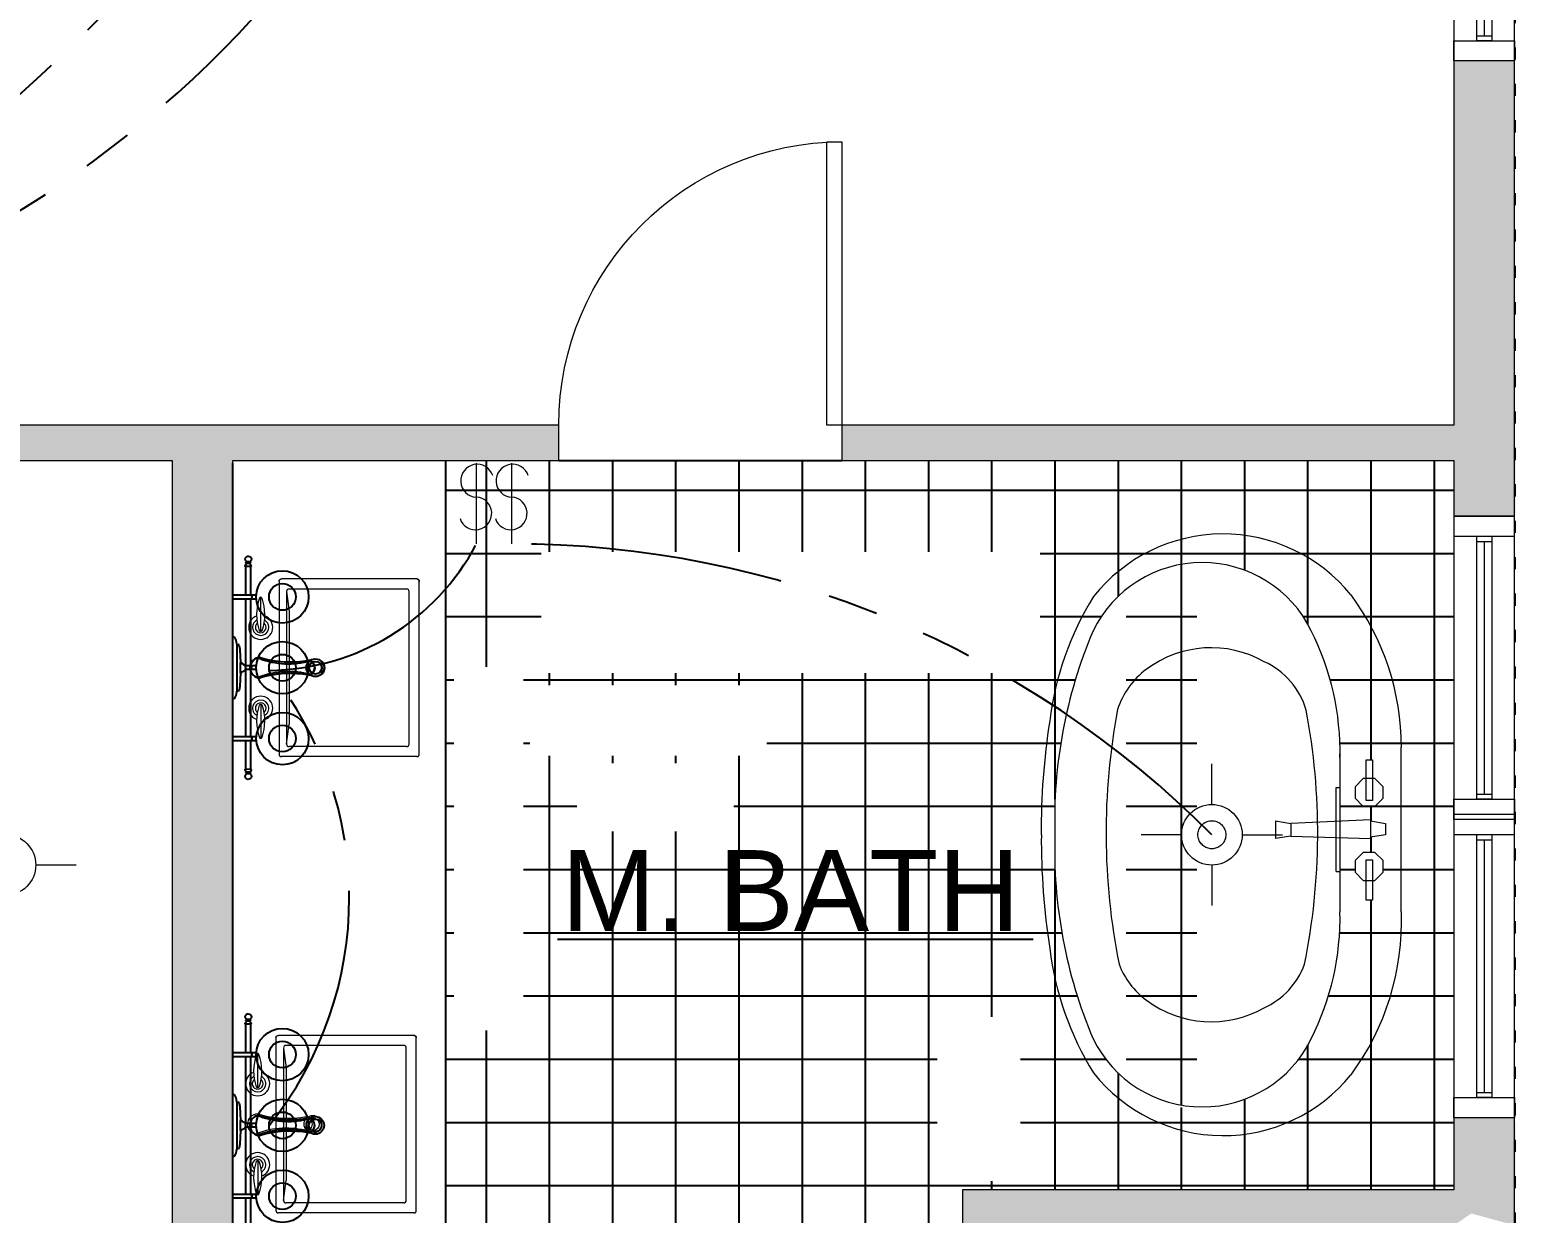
# Model space of a CAD drawing. Header units: inches. Extents: x -28708 to -16583, y 64755 to 66587.
# Drawn here: x -19464.8 to -19317.9, y 65941 to 66058.1 of the extents above; entities that cross this region are included whole.
import ezdxf

# ---------------------------------------------------------------- set-up
doc = ezdxf.new("R2010")
doc.units = ezdxf.units.IN
doc.header["$LTSCALE"] = 20
doc.header["$MEASUREMENT"] = 0
for name, pattern in [('Dashed Medium', [8, 2, -4, 2]), ('HIDDEN', [0.375, 0.25, -0.125]), ('PHANTOM', [2.5, 1.25, -0.25, 0.25, -0.25, 0.25, -0.25]), ('Solid', [0])]:
    doc.linetypes.add(name, pattern=pattern)
for name, color, linetype in [('COUNTER TOPS', 2, 'Continuous'), ('DOOR', 3, 'Continuous'), ('ELECTRICAL FIXTURES', 1, 'Continuous'), ('ELEVATION LINES', 8, 'HIDDEN'), ('HATCH', 9, 'Continuous'), ('TEXT', 3, 'Continuous'), ('WALL', 5, 'Continuous'), ('WINDOW', 2, 'Continuous')]:
    doc.layers.add(name, color=color, linetype=linetype)
doc.layers.add('Electrical', color=1, linetype='Continuous', lineweight=25)
doc.layers.add('FIXTURES_ INTERIOR', color=1, linetype='Continuous', lineweight=5)
doc.styles.add('Arial', font='arial.ttf')

# ---------------------------------------------------------------- blocks, each defined once
blk = doc.blocks.new('A$C20AB7A1B')
at = {"layer": 'FIXTURES_ INTERIOR', "linetype": 'Solid'}
for p, q in [((7, 10), (7, 14)), ((4, 7), (0, 7)), ((10, 7), (14, 7)), ((7, 4), (7, 0))]:
    blk.add_line(p, q, dxfattribs=at)
blk.add_circle((7, 7), 3, dxfattribs=at)
blk = doc.blocks.new('A$C7E4146B2')
at = {"layer": 'FIXTURES_ INTERIOR', "linetype": 'Solid'}
blk.add_line((1.62, 0), (1.62, 8), dxfattribs=at)
for centre, radius, start, end in [((1.7, 6.25), 1.63, 17.9114, 267.2774), ((1.53, 3.02), 1.61, 198.6673, 86.5257)]:
    blk.add_arc(centre, radius, start, end, dxfattribs=at)
blk = doc.blocks.new('A$C6980638A')
at = {"layer": 'ELECTRICAL FIXTURES', "linetype": 'Solid'}
for p, q in [((3.86, 8.93), (3.86, 7.24)), ((4.22, 7.24), (4.22, 8.93)), ((7.93, 9), (7.93, 9.02)), ((7.93, 9.02), (11.04, 9.02)), ((7.99, 8.88), (7.93, 9)), ((8.19, 8.8), (7.99, 8.88)), ((11.04, 9.02), (14.14, 9.02)), ((13.95, 8.82), (13.84, 8.77)), ((14.09, 8.89), (13.95, 8.82)), ((14.14, 9.02), (14.09, 8.89)), ((17.86, 8.93), (17.86, 7.78)), ((18.22, 7.78), (18.22, 8.93)), ((0, 7.51), (0.02, 7.64)), ((0.01, 7.4), (0, 7.51)), ((0.02, 7.4), (0.01, 7.4)), ((0.02, 7.64), (0.12, 7.76)), ((0.05, 7.33), (0.02, 7.4)), ((0.12, 7.76), (0.21, 7.81)), ((0.21, 7.81), (0.31, 7.82)), ((0.31, 7.82), (0.45, 7.79)), ((0.45, 7.79), (0.58, 7.68)), ((0.58, 7.68), (0.64, 7.75)), ((0.58, 7.68), (0.58, 7.33)), ((0.64, 7.75), (0.67, 7.73)), ((0.71, 7.38), (0.66, 7.28)), ((0.67, 7.73), (0.71, 7.64)), ((0.71, 7.64), (0.82, 7.74)), ((0.71, 7.38), (0.71, 7.64)), ((0.74, 7.33), (0.71, 7.38)), ((0.82, 7.74), (0.98, 7.82)), ((0.98, 7.82), (1.01, 7.8)), ((1.01, 7.8), (1.03, 7.76)), ((1.03, 7.78), (1.02, 7.24)), ((3.86, 7.78), (1.03, 7.78)), ((3.86, 7.78), (3.86, 7.78)), ((4.22, 7.78), (4.22, 7.78)), ((10.86, 7.78), (4.22, 7.78)), ((8.26, 8.74), (8.19, 8.8)), ((8.68, 8.68), (8.26, 8.74)), ((8.75, 8.62), (8.68, 8.68)), ((8.69, 8.51), (8.71, 8.58)), ((8.74, 8.48), (8.69, 8.51)), ((8.71, 8.58), (8.75, 8.62)), ((8.82, 8.41), (8.74, 8.48)), ((13.32, 8.62), (8.75, 8.62)), ((9.18, 8.34), (8.82, 8.41)), ((10.54, 8.28), (9.18, 8.34)), ((10.5, 8.22), (10.54, 8.28)), ((10.6, 8.13), (10.5, 8.22)), ((10.54, 8.28), (11.53, 8.28)), ((10.67, 7.99), (10.6, 8.13)), ((10.86, 7.77), (10.67, 7.99)), ((10.86, 6.7), (10.86, 7.77)), ((11.34, 7.91), (11.21, 7.79)), ((11.21, 6.69), (11.21, 7.79)), ((17.86, 7.78), (11.21, 7.78)), ((11.42, 8.06), (11.34, 7.91)), ((11.51, 8.15), (11.42, 8.06)), ((11.57, 8.22), (11.51, 8.15)), ((12.89, 8.34), (11.53, 8.28)), ((11.53, 8.28), (11.57, 8.22)), ((13.22, 8.4), (12.89, 8.34)), ((13.29, 8.46), (13.22, 8.4)), ((13.37, 8.49), (13.29, 8.46)), ((13.37, 8.67), (13.32, 8.62)), ((13.32, 8.62), (13.39, 8.54)), ((13.79, 8.73), (13.37, 8.67)), ((13.39, 8.54), (13.37, 8.49)), ((13.84, 8.77), (13.79, 8.73)), ((17.86, 7.78), (17.86, 6.71)), ((17.86, 7.78), (17.86, 7.78)), ((18.22, 6.69), (18.22, 7.78)), ((21.05, 7.78), (18.22, 7.78)), ((21.05, 7.78), (21.06, 7.8)), ((21.05, 7.24), (21.05, 7.78)), ((21.06, 7.8), (21.13, 7.81)), ((21.13, 7.81), (21.33, 7.68)), ((21.37, 7.38), (21.25, 7.27)), ((21.33, 7.68), (21.37, 7.64)), ((21.37, 7.64), (21.41, 7.74)), ((21.37, 7.64), (21.37, 7.38)), ((21.41, 7.28), (21.37, 7.38)), ((21.41, 7.74), (21.44, 7.75)), ((21.44, 7.75), (21.5, 7.68)), ((21.5, 7.68), (21.63, 7.79)), ((21.5, 7.33), (21.5, 7.68)), ((21.63, 7.79), (21.77, 7.82)), ((21.77, 7.82), (21.91, 7.79)), ((21.91, 7.79), (22.02, 7.68)), ((22.05, 7.38), (21.95, 7.25)), ((22.02, 7.68), (22.06, 7.61)), ((22.07, 7.51), (22.05, 7.38)), ((22.06, 7.61), (22.07, 7.51)), ((0.16, 7.22), (0.05, 7.33)), ((0.31, 7.19), (0.16, 7.22)), ((0.45, 7.22), (0.31, 7.19)), ((0.58, 7.33), (0.45, 7.22)), ((0.61, 7.27), (0.58, 7.33)), ((0.66, 7.28), (0.61, 7.27)), ((0.96, 7.19), (0.74, 7.33)), ((1.02, 7.24), (0.96, 7.19)), ((1.02, 7.24), (3.86, 7.24)), ((3.86, 7.24), (3.86, 6.71)), ((4.22, 6.69), (4.22, 7.24)), ((4.22, 7.24), (10.86, 7.24)), ((11.21, 7.24), (17.86, 7.24)), ((18.22, 7.24), (21.05, 7.24)), ((21.11, 7.19), (21.04, 7.25)), ((21.25, 7.27), (21.11, 7.19)), ((21.45, 7.26), (21.41, 7.28)), ((21.5, 7.33), (21.45, 7.26)), ((21.63, 7.22), (21.5, 7.33)), ((21.77, 7.19), (21.63, 7.22)), ((21.86, 7.2), (21.77, 7.19)), ((21.95, 7.25), (21.86, 7.2))]:
    blk.add_line(p, q, dxfattribs=at)
for centre, radius in [((4.03, 4.12), 2.59), ((11.04, 4.13), 2.59), ((18.04, 4.13), 2.59), ((4.04, 4.13), 1.32), ((11.04, 4.13), 1.32), ((18.04, 4.13), 1.32), ((11.04, 0.88), 0.875), ((11.04, 0.88), 0.625)]:
    blk.add_circle(centre, radius, dxfattribs=at)
for centre, radius, start, end in [((11.01, 8.24), 0.494, 252.5031, 294.4345), ((4.04, 7.34), 0.208, 208.7455, 331.2219), ((11.04, 6.33), 1.01, 359.986, 179.972), ((0.17, 3.37), 10.3, 349.5485, 16.7194), ((2.63, 3.52), 8.02, 344.3919, 21.2105), ((11.04, 7.35), 0.209, 212.1915, 327.7725), ((19.45, 3.52), 8.02, 158.7888, 195.6086), ((21.91, 3.37), 10.3, 163.2895, 190.4411), ((18.04, 7.34), 0.211, 209.5214, 328.8075), ((11.04, 1.7), 0.767, 194.9231, 345.0946)]:
    blk.add_arc(centre, radius, start, end, dxfattribs=at)
blk = doc.blocks.new('A$C5BAE7CA6')
at = {"layer": 'WALL', "linetype": 'Continuous', "lineweight": 0}
for points in [[(594, 394.76), (588, 394.76), (588, 358.76), (589.71, 357.6), (594, 358.76)], [(405.5, 358.76), (404.33, 357.89), (405.5, 355.26), (461.25, 355.26), (463.25, 355.93), (461.25, 358.76)], [(461.25, 358.76), (463.25, 355.93), (467.25, 355.26), (499.47, 355.26), (499.47, 358.76)], [(527.47, 358.76), (527.47, 355.26), (588, 355.26), (589.71, 357.6), (588, 358.76)], [(594, 358.76), (589.71, 357.6), (588, 355.26), (588, 349.76), (594, 349.76)], [(461.25, 275.01), (462.96, 272.67), (467.25, 271.51), (467.25, 355.26), (463.25, 355.93), (461.25, 355.26)], [(594, 290.26), (588, 290.26), (588, 283.13), (589.71, 280.8), (594, 279.63)], [(588, 279.63), (589.71, 280.8), (588, 283.13), (539.38, 283.13), (539.38, 279.63)]]:
    blk.add_hatch(color=9, dxfattribs=at).paths.add_polyline_path(points, flags=0)
at = {"layer": 'COUNTER TOPS', "color": 9, "linetype": 'Solid'}
for p, q in [((467.25, 269.5), (467.25, 355)), ((488.25, 355.26), (488.25, 269.5))]:
    blk.add_line(p, q, dxfattribs=at)
at = {"layer": 'DOOR', "color": 9, "linetype": 'ByBlock', "lineweight": -2}
blk.add_line((499.47, 355.26), (527.47, 355.26), dxfattribs=at)
at = {"layer": 'DOOR', "color": 9, "linetype": 'Continuous', "lineweight": 0}
blk.add_lwpolyline([(527.47, 358.76), (525.97, 358.76), (525.97, 386.76), (527.47, 386.76)], close=True, dxfattribs=at)
at = {"layer": 'DOOR', "color": 9, "linetype": 'Continuous', "lineweight": 0, "extrusion": (0, 0, -1)}
blk.add_arc((-527.47, 358.76), 28, 0, 90, dxfattribs=at)
at = {"layer": 'FIXTURES_ INTERIOR', "color": 9, "linetype": 'Solid'}
for p, q in [((471.8, 343.35), (471.81, 343.36)), ((471.8, 343.33), (471.8, 343.35)), ((471.8, 343.32), (471.8, 343.33)), ((471.8, 343.31), (471.8, 343.32)), ((471.8, 343.29), (471.8, 343.31)), ((471.8, 343.29), (471.8, 326.22)), ((471.81, 343.38), (471.82, 343.39)), ((471.81, 343.36), (471.81, 343.38)), ((471.82, 343.4), (471.83, 343.41)), ((471.82, 343.39), (471.82, 343.4)), ((471.83, 343.41), (471.84, 343.43)), ((471.84, 343.43), (471.85, 343.44)), ((471.85, 343.44), (471.86, 343.45)), ((471.86, 343.45), (471.87, 343.46)), ((471.87, 343.46), (471.88, 343.47)), ((471.88, 343.47), (471.89, 343.48)), ((471.89, 343.48), (471.9, 343.49)), ((471.9, 343.49), (471.91, 343.5)), ((471.91, 343.5), (471.92, 343.51)), ((471.92, 343.51), (471.94, 343.51)), ((471.94, 343.51), (471.95, 343.52)), ((471.95, 343.52), (471.96, 343.53)), ((471.96, 343.53), (471.98, 343.53)), ((471.98, 343.53), (471.99, 343.53)), ((471.99, 343.53), (472.01, 343.54)), ((472.01, 343.54), (472.02, 343.54)), ((472.02, 343.54), (472.04, 343.54)), ((472.04, 343.54), (472.05, 343.54)), ((485.42, 343.54), (472.05, 343.54)), ((484.42, 342.54), (472.8, 342.54)), ((485.42, 343.54), (485.44, 343.54)), ((485.43, 343.54), (485.42, 343.54)), ((485.45, 343.54), (485.43, 343.54)), ((485.44, 343.54), (485.45, 343.54)), ((485.45, 343.54), (485.47, 343.54)), ((485.46, 343.53), (485.45, 343.54)), ((485.48, 343.53), (485.46, 343.53)), ((485.47, 343.54), (485.48, 343.53)), ((485.48, 343.53), (485.49, 343.53)), ((485.49, 343.53), (485.48, 343.53)), ((485.49, 343.53), (485.51, 343.53)), ((485.5, 343.52), (485.49, 343.53)), ((485.52, 343.52), (485.5, 343.52)), ((485.51, 343.53), (485.52, 343.52)), ((485.52, 343.52), (485.54, 343.51)), ((485.53, 343.51), (485.52, 343.52)), ((485.54, 343.5), (485.53, 343.51)), ((485.54, 343.51), (485.55, 343.51)), ((485.56, 343.5), (485.54, 343.5)), ((485.55, 343.51), (485.56, 343.5)), ((485.56, 343.5), (485.57, 343.49)), ((485.57, 343.49), (485.56, 343.5)), ((485.57, 343.49), (485.58, 343.48)), ((485.58, 343.48), (485.57, 343.49)), ((485.58, 343.48), (485.6, 343.47)), ((485.59, 343.47), (485.58, 343.48)), ((485.6, 343.46), (485.59, 343.47)), ((485.6, 343.47), (485.61, 343.46)), ((485.61, 343.45), (485.6, 343.46)), ((485.61, 343.46), (485.62, 343.45)), ((485.62, 343.44), (485.61, 343.45)), ((485.62, 343.45), (485.63, 343.44)), ((485.63, 343.42), (485.62, 343.44)), ((485.63, 343.44), (485.63, 343.43)), ((485.63, 343.43), (485.64, 343.41)), ((485.63, 343.41), (485.63, 343.42)), ((485.64, 343.4), (485.63, 343.41)), ((485.64, 343.41), (485.65, 343.4)), ((485.65, 343.39), (485.64, 343.4)), ((485.65, 343.4), (485.65, 343.39)), ((485.65, 343.39), (485.66, 343.38)), ((485.65, 343.37), (485.65, 343.39)), ((485.65, 343.36), (485.65, 343.37)), ((485.66, 343.34), (485.65, 343.36)), ((485.66, 343.38), (485.66, 343.36)), ((485.66, 343.36), (485.67, 343.35)), ((485.66, 343.33), (485.66, 343.34)), ((485.66, 343.32), (485.66, 343.33)), ((485.66, 343.3), (485.66, 343.32)), ((485.66, 343.29), (485.66, 343.3)), ((485.66, 343.28), (485.66, 343.29)), ((485.66, 343.29), (485.66, 343.29)), ((485.66, 343.28), (485.66, 343.27)), ((485.67, 343.35), (485.67, 343.33)), ((485.67, 343.33), (485.67, 343.32)), ((485.67, 343.32), (485.67, 343.31)), ((485.67, 343.31), (485.67, 343.29)), ((485.67, 326.22), (485.67, 343.29)), ((469.99, 338.37), (469.99, 341.73)), ((472.55, 342.29), (472.55, 327.22)), ((472.55, 342.29), (472.8, 340.32)), ((484.67, 327.22), (484.67, 342.29)), ((472.8, 340.32), (472.8, 329.19)), ((470.52, 338.76), (470.52, 338.76)), ((469.99, 331.14), (469.99, 327.78)), ((470.52, 330.75), (470.52, 330.75)), ((472.55, 327.22), (472.8, 329.19)), ((471.8, 326.22), (471.8, 326.21)), ((471.8, 326.21), (471.8, 326.19)), ((471.8, 326.19), (471.8, 326.18)), ((471.8, 326.18), (471.8, 326.16)), ((471.8, 326.16), (471.81, 326.15)), ((484.42, 326.97), (472.8, 326.97)), ((485.66, 326.15), (485.67, 326.16)), ((485.67, 326.21), (485.67, 326.22)), ((485.67, 326.19), (485.67, 326.21)), ((485.67, 326.18), (485.67, 326.19)), ((485.67, 326.16), (485.67, 326.18)), ((576.73, 310.62), (576.73, 326.92)), ((582.79, 310.62), (582.79, 326.92)), ((471.81, 326.15), (471.81, 326.14)), ((471.81, 326.14), (471.82, 326.12)), ((471.82, 326.12), (471.82, 326.11)), ((471.82, 326.11), (471.83, 326.1)), ((471.83, 326.1), (471.84, 326.08)), ((471.84, 326.08), (471.85, 326.07)), ((471.85, 326.07), (471.86, 326.06)), ((471.86, 326.06), (471.87, 326.05)), ((471.87, 326.05), (471.88, 326.04)), ((471.88, 326.04), (471.89, 326.03)), ((471.89, 326.03), (471.9, 326.02)), ((471.9, 326.02), (471.91, 326.01)), ((471.91, 326.01), (471.92, 326)), ((471.92, 326), (471.94, 326)), ((471.94, 326), (471.95, 325.99)), ((471.95, 325.99), (471.96, 325.99)), ((471.96, 325.99), (471.98, 325.98)), ((471.98, 325.98), (471.99, 325.98)), ((471.99, 325.98), (472.01, 325.97)), ((472.01, 325.97), (472.02, 325.97)), ((472.02, 325.97), (472.04, 325.97)), ((472.04, 325.97), (472.05, 325.97)), ((485.42, 325.97), (472.05, 325.97)), ((485.42, 325.97), (485.44, 325.97)), ((485.44, 325.97), (485.45, 325.97)), ((485.45, 325.97), (485.47, 325.97)), ((485.47, 325.97), (485.48, 325.98)), ((485.48, 325.98), (485.49, 325.98)), ((485.49, 325.98), (485.51, 325.99)), ((485.51, 325.99), (485.52, 325.99)), ((485.52, 325.99), (485.54, 326)), ((485.54, 326), (485.55, 326)), ((485.55, 326), (485.56, 326.01)), ((485.56, 326.01), (485.57, 326.02)), ((485.57, 326.02), (485.58, 326.03)), ((485.58, 326.03), (485.6, 326.04)), ((485.6, 326.04), (485.61, 326.05)), ((485.61, 326.05), (485.62, 326.06)), ((485.62, 326.06), (485.63, 326.07)), ((485.63, 326.08), (485.64, 326.1)), ((485.63, 326.07), (485.63, 326.08)), ((485.64, 326.1), (485.65, 326.11)), ((485.65, 326.12), (485.66, 326.14)), ((485.65, 326.11), (485.65, 326.12)), ((485.66, 326.14), (485.66, 326.15)), ((579.3, 321.65), (579.3, 325.65)), ((579.3, 325.65), (579.93, 325.65)), ((579.93, 325.65), (579.93, 321.65)), ((579.03, 323.82), (578.22, 323)), ((580.17, 323.82), (579.03, 323.82)), ((580.99, 323), (580.17, 323.82)), ((576.35, 314.62), (576.35, 322.92)), ((576.35, 322.92), (576.73, 322.92)), ((578.22, 323), (578.22, 321.86)), ((578.22, 321.86), (579.03, 321.04)), ((580.17, 321.04), (580.99, 321.86)), ((580.99, 321.86), (580.99, 323)), ((579.03, 321.04), (580.17, 321.04)), ((579.93, 321.65), (579.3, 321.65)), ((580.17, 321.04), (580.17, 321.04)), ((562.75, 318.72), (562.8, 318.83)), ((562.8, 318.83), (562.86, 318.94)), ((562.86, 318.94), (562.92, 319.04)), ((562.92, 319.04), (562.99, 319.14)), ((562.99, 319.14), (563.08, 319.23)), ((563.08, 319.23), (563.16, 319.31)), ((563.16, 319.31), (563.26, 319.38)), ((563.26, 319.38), (563.36, 319.45)), ((563.36, 319.45), (563.47, 319.5)), ((563.47, 319.5), (563.58, 319.55)), ((563.58, 319.55), (563.7, 319.58)), ((563.7, 319.58), (563.81, 319.61)), ((563.81, 319.61), (563.93, 319.63)), ((563.93, 319.63), (564.05, 319.63)), ((564.05, 319.63), (564.17, 319.63)), ((564.17, 319.63), (564.29, 319.61)), ((564.29, 319.61), (564.41, 319.58)), ((564.41, 319.58), (564.53, 319.55)), ((564.53, 319.55), (564.64, 319.5)), ((564.64, 319.5), (564.75, 319.45)), ((564.75, 319.45), (564.85, 319.38)), ((564.85, 319.38), (564.94, 319.31)), ((564.94, 319.31), (565.03, 319.23)), ((565.03, 319.23), (565.11, 319.14)), ((565.11, 319.14), (565.19, 319.04)), ((565.19, 319.04), (565.25, 318.94)), ((565.25, 318.94), (565.31, 318.83)), ((565.31, 318.83), (565.35, 318.72)), ((570.35, 319.62), (570.35, 317.87)), ((570.35, 319.62), (571.85, 319.37)), ((579.73, 319.74), (571.85, 319.37)), ((571.85, 319.37), (571.85, 318.12)), ((579.73, 319.74), (579.73, 317.87)), ((579.73, 319.62), (581.23, 319.37)), ((581.23, 319.37), (581.23, 318.24)), ((562.67, 318.25), (562.68, 318.37)), ((562.68, 318.13), (562.67, 318.25)), ((562.68, 318.37), (562.69, 318.49)), ((562.69, 318.01), (562.68, 318.13)), ((562.69, 318.49), (562.72, 318.61)), ((562.72, 317.89), (562.69, 318.01)), ((562.72, 318.61), (562.75, 318.72)), ((562.75, 317.77), (562.72, 317.89)), ((562.8, 317.66), (562.75, 317.77)), ((562.86, 317.56), (562.8, 317.66)), ((562.92, 317.45), (562.86, 317.56)), ((562.99, 317.36), (562.92, 317.45)), ((563.08, 317.27), (562.99, 317.36)), ((565.11, 317.36), (565.03, 317.27)), ((565.19, 317.45), (565.11, 317.36)), ((565.25, 317.56), (565.19, 317.45)), ((565.31, 317.66), (565.25, 317.56)), ((565.35, 317.77), (565.31, 317.66)), ((565.35, 318.72), (565.39, 318.61)), ((565.39, 317.89), (565.35, 317.77)), ((565.39, 318.61), (565.42, 318.49)), ((565.42, 318.01), (565.39, 317.89)), ((565.42, 318.49), (565.43, 318.37)), ((565.43, 318.13), (565.42, 318.01)), ((565.43, 318.37), (565.44, 318.25)), ((565.44, 318.25), (565.43, 318.13)), ((565.44, 318.25), (565.44, 318.25)), ((571.85, 318.12), (570.35, 317.87)), ((571.85, 318.12), (579.73, 317.87)), ((581.23, 318.24), (579.73, 318.01)), ((563.16, 317.19), (563.08, 317.27)), ((563.26, 317.11), (563.16, 317.19)), ((563.36, 317.05), (563.26, 317.11)), ((563.47, 316.99), (563.36, 317.05)), ((563.58, 316.95), (563.47, 316.99)), ((563.7, 316.91), (563.58, 316.95)), ((563.81, 316.89), (563.7, 316.91)), ((563.93, 316.87), (563.81, 316.89)), ((564.05, 316.86), (563.93, 316.87)), ((564.17, 316.87), (564.05, 316.86)), ((564.29, 316.89), (564.17, 316.87)), ((564.41, 316.91), (564.29, 316.89)), ((564.53, 316.95), (564.41, 316.91)), ((564.64, 316.99), (564.53, 316.95)), ((564.75, 317.05), (564.64, 316.99)), ((564.85, 317.11), (564.75, 317.05)), ((564.94, 317.19), (564.85, 317.11)), ((565.03, 317.27), (564.94, 317.19)), ((579.03, 316.5), (578.22, 315.69)), ((580.17, 316.5), (579.03, 316.5)), ((580.99, 315.69), (580.17, 316.5)), ((576.35, 314.62), (576.73, 314.62)), ((578.22, 315.69), (578.22, 314.54)), ((578.22, 314.54), (579.03, 313.73)), ((579.3, 311.77), (579.3, 315.77)), ((579.3, 315.77), (579.93, 315.77)), ((579.93, 315.77), (579.93, 311.77)), ((580.17, 313.73), (580.99, 314.54)), ((580.99, 314.54), (580.99, 315.69)), ((579.03, 313.73), (580.17, 313.73)), ((580.17, 313.73), (580.17, 313.73)), ((579.93, 311.77), (579.3, 311.77)), ((471.51, 298.25), (471.52, 298.26)), ((471.51, 298.24), (471.51, 298.25)), ((471.52, 298.26), (471.53, 298.28)), ((471.53, 298.29), (471.54, 298.3)), ((471.53, 298.28), (471.53, 298.29)), ((471.54, 298.3), (471.55, 298.31)), ((471.55, 298.31), (471.56, 298.33)), ((471.56, 298.33), (471.57, 298.34)), ((471.57, 298.34), (471.58, 298.35)), ((471.58, 298.35), (471.59, 298.36)), ((471.59, 298.36), (471.6, 298.37)), ((471.6, 298.37), (471.61, 298.37)), ((471.61, 298.37), (471.63, 298.38)), ((471.63, 298.38), (471.64, 298.39)), ((471.64, 298.39), (471.65, 298.4)), ((471.65, 298.4), (471.67, 298.4)), ((471.67, 298.4), (471.68, 298.41)), ((471.68, 298.41), (471.69, 298.41)), ((471.69, 298.41), (471.71, 298.41)), ((471.71, 298.41), (471.72, 298.41)), ((471.72, 298.41), (471.74, 298.41)), ((471.74, 298.41), (471.75, 298.41)), ((485.12, 298.41), (471.75, 298.41)), ((485.12, 298.41), (485.14, 298.41)), ((485.13, 298.41), (485.12, 298.41)), ((485.15, 298.41), (485.13, 298.41)), ((485.14, 298.41), (485.15, 298.41)), ((485.15, 298.41), (485.17, 298.41)), ((485.16, 298.41), (485.15, 298.41)), ((485.18, 298.41), (485.16, 298.41)), ((485.17, 298.41), (485.18, 298.41)), ((485.18, 298.41), (485.2, 298.41)), ((485.19, 298.4), (485.18, 298.41)), ((485.21, 298.4), (485.19, 298.4)), ((485.2, 298.41), (485.21, 298.4)), ((485.21, 298.4), (485.22, 298.4)), ((485.22, 298.39), (485.21, 298.4)), ((485.22, 298.4), (485.24, 298.39)), ((485.23, 298.39), (485.22, 298.39)), ((485.25, 298.38), (485.23, 298.39)), ((485.24, 298.39), (485.25, 298.38)), ((485.25, 298.38), (485.26, 298.37)), ((485.26, 298.37), (485.25, 298.38)), ((485.26, 298.37), (485.27, 298.37)), ((485.27, 298.36), (485.26, 298.37)), ((485.27, 298.37), (485.29, 298.36)), ((485.28, 298.35), (485.27, 298.36)), ((485.29, 298.34), (485.28, 298.35)), ((485.29, 298.36), (485.3, 298.35)), ((485.3, 298.33), (485.29, 298.34)), ((485.3, 298.35), (485.31, 298.34)), ((485.31, 298.32), (485.3, 298.33)), ((485.31, 298.34), (485.32, 298.33)), ((485.32, 298.31), (485.31, 298.32)), ((485.32, 298.33), (485.33, 298.31)), ((485.33, 298.3), (485.32, 298.31)), ((485.33, 298.31), (485.34, 298.3)), ((485.33, 298.29), (485.33, 298.3)), ((485.34, 298.27), (485.33, 298.29)), ((485.34, 298.3), (485.34, 298.29)), ((485.34, 298.29), (485.35, 298.28)), ((485.35, 298.26), (485.34, 298.27)), ((485.35, 298.28), (485.36, 298.26)), ((485.35, 298.25), (485.35, 298.26)), ((485.36, 298.23), (485.35, 298.25)), ((485.36, 298.26), (485.36, 298.25)), ((485.36, 298.25), (485.37, 298.24)), ((471.5, 298.21), (471.51, 298.22)), ((471.5, 298.19), (471.5, 298.21)), ((471.5, 298.18), (471.5, 298.19)), ((471.5, 298.17), (471.5, 298.18)), ((471.5, 298.17), (471.5, 281.09)), ((471.51, 298.22), (471.51, 298.24)), ((472.25, 297.16), (472.25, 282.1)), ((472.25, 297.16), (472.5, 295.2)), ((484.13, 297.41), (472.5, 297.41)), ((484.38, 282.1), (484.38, 297.16)), ((485.36, 298.22), (485.36, 298.23)), ((485.36, 298.21), (485.36, 298.22)), ((485.37, 298.19), (485.36, 298.21)), ((485.37, 298.24), (485.37, 298.22)), ((485.37, 298.22), (485.37, 298.21)), ((485.37, 298.21), (485.37, 298.19)), ((485.37, 298.19), (485.38, 298.18)), ((485.37, 298.18), (485.37, 298.19)), ((485.37, 298.16), (485.37, 298.18)), ((485.37, 298.15), (485.37, 298.16)), ((485.37, 298.16), (485.37, 298.16)), ((485.37, 298.15), (485.37, 298.15)), ((485.38, 298.18), (485.38, 298.17)), ((485.38, 281.09), (485.38, 298.17)), ((469.69, 293.24), (469.69, 296.6)), ((472.5, 295.2), (472.5, 284.07)), ((470.22, 293.63), (470.22, 293.63)), ((469.69, 286.02), (469.69, 282.66)), ((470.22, 285.63), (470.22, 285.63)), ((472.25, 282.1), (472.5, 284.07)), ((471.5, 281.09), (471.5, 281.08)), ((471.5, 281.08), (471.5, 281.07)), ((471.5, 281.07), (471.5, 281.05)), ((471.5, 281.05), (471.51, 281.04)), ((471.51, 281.04), (471.51, 281.02)), ((471.51, 281.02), (471.51, 281.01)), ((471.51, 281.01), (471.52, 281)), ((471.52, 281), (471.53, 280.98)), ((471.53, 280.98), (471.53, 280.97)), ((471.53, 280.97), (471.54, 280.96)), ((471.54, 280.96), (471.55, 280.95)), ((471.55, 280.95), (471.56, 280.93)), ((471.56, 280.93), (471.57, 280.92)), ((471.57, 280.92), (471.58, 280.91)), ((471.58, 280.91), (471.59, 280.9)), ((471.59, 280.9), (471.6, 280.89)), ((471.6, 280.89), (471.61, 280.89)), ((471.61, 280.89), (471.63, 280.88)), ((471.63, 280.88), (471.64, 280.87)), ((471.64, 280.87), (471.65, 280.87)), ((471.65, 280.87), (471.67, 280.86)), ((471.67, 280.86), (471.68, 280.86)), ((471.68, 280.86), (471.69, 280.85)), ((471.69, 280.85), (471.71, 280.85)), ((471.71, 280.85), (471.72, 280.85)), ((471.72, 280.85), (471.74, 280.85)), ((471.74, 280.85), (471.75, 280.85)), ((485.12, 280.85), (471.75, 280.85)), ((484.13, 281.85), (472.5, 281.85)), ((485.12, 280.85), (485.14, 280.85)), ((485.14, 280.85), (485.15, 280.85)), ((485.15, 280.85), (485.17, 280.85)), ((485.17, 280.85), (485.18, 280.85)), ((485.18, 280.85), (485.2, 280.86)), ((485.2, 280.86), (485.21, 280.86)), ((485.21, 280.86), (485.22, 280.87)), ((485.22, 280.87), (485.24, 280.87)), ((485.24, 280.87), (485.25, 280.88)), ((485.25, 280.88), (485.26, 280.89)), ((485.26, 280.89), (485.27, 280.89)), ((485.27, 280.89), (485.29, 280.9)), ((485.29, 280.9), (485.3, 280.91)), ((485.3, 280.91), (485.31, 280.92)), ((485.31, 280.92), (485.32, 280.93)), ((485.32, 280.93), (485.33, 280.95)), ((485.33, 280.95), (485.34, 280.96)), ((485.34, 280.97), (485.35, 280.98)), ((485.34, 280.96), (485.34, 280.97)), ((485.35, 280.98), (485.36, 281)), ((485.36, 281.01), (485.37, 281.02)), ((485.36, 281), (485.36, 281.01)), ((485.37, 281.07), (485.38, 281.08)), ((485.37, 281.05), (485.37, 281.07)), ((485.37, 281.04), (485.37, 281.05)), ((485.37, 281.02), (485.37, 281.04)), ((485.38, 281.08), (485.38, 281.09))]:
    blk.add_line(p, q, dxfattribs=at)
for centre, radius in [((475.45, 334.76), 0.875), ((475.45, 334.76), 0.625), ((475.15, 289.63), 0.875), ((475.15, 289.63), 0.625)]:
    blk.add_circle(centre, radius, dxfattribs=at)
for centre, radius, start, end in [((565.16, 331.67), 16.32, 39.164, 141.6654), ((563.1, 333.15), 12.01, 26.0351, 153.9649), ((472.8, 342.29), 0.25, 89.9436, 180.0564), ((484.42, 342.29), 0.25, 359.9436, 90.0564), ((474.49, 340.01), 4.9, 160.5577, 198.6661), ((469.99, 341.6), 0.128, 16.247, 163.753), ((465.5, 340.01), 4.9, 341.3339, 19.4423), ((578.23, 325.78), 30.44, 148.24, 172.9734), ((557.27, 326.81), 25.54, 0.223, 36.4404), ((469.99, 338.76), 1.19, 109.5879, 70.4232), ((469.99, 338.55), 0.183, 217.4414, 322.5586), ((596.63, 319.7), 48.12, 157.1039, 181.8034), ((550.18, 326.45), 26.55, 358.7665, 26.7959), ((563.99, 326.09), 10.65, 60.4776, 126.9093), ((469.99, 334.76), 1.01, 89.986, 269.972), ((472.8, 343.16), 8.02, 248.7888, 285.6086), ((472.96, 345.63), 10.3, 253.2895, 280.4411), ((474.63, 334.76), 0.767, 284.9231, 75.0946), ((565.99, 328.34), 7.73, 16.7553, 65.1472), ((472.8, 326.35), 8.02, 74.3919, 111.2105), ((472.96, 323.89), 10.3, 79.5485, 106.7194), ((562.12, 328.34), 7.73, 125.8515, 162.7694), ((469.99, 330.76), 1.19, 289.5768, 250.4121), ((474.49, 329.5), 4.9, 161.3312, 199.4396), ((469.99, 330.96), 0.183, 37.4414, 142.5586), ((465.5, 329.5), 4.9, 340.5604, 18.6688), ((619.29, 318.41), 65.7, 169.27, 191.3853), ((508.81, 318.41), 65.71, 348.6166, 10.6678), ((616.56, 318.75), 69.38, 171.0859, 180.4158), ((469.99, 327.91), 0.128, 196.247, 343.753), ((472.8, 327.22), 0.25, 179.9436, 270.0564), ((484.42, 327.22), 0.25, 269.9436, 0.0564), ((616.57, 317.74), 69.38, 179.5841, 188.9135), ((596.63, 316.8), 48.12, 178.1962, 202.8964), ((550.18, 310.05), 26.55, 333.2037, 1.2336), ((557.27, 309.68), 25.54, 323.5615, 2.1029), ((578.23, 310.72), 30.43, 187.0266, 211.7618), ((562.12, 308.16), 7.73, 200.5439, 234.1537), ((565.99, 308.15), 7.73, 294.7265, 339.4533), ((563.99, 310.41), 10.65, 233.0968, 299.4217), ((472.5, 297.17), 0.25, 89.9436, 180.0564), ((484.13, 297.17), 0.25, 359.9436, 90.0564), ((563.1, 303.35), 12.01, 206.0351, 333.9649), ((474.19, 294.88), 4.9, 160.5577, 198.6661), ((469.69, 296.48), 0.128, 16.247, 163.753), ((465.2, 294.88), 4.9, 341.3339, 19.4423), ((469.69, 293.63), 1.19, 109.5879, 70.4232), ((565.16, 304.82), 16.32, 218.3333, 320.836), ((469.69, 293.43), 0.183, 217.4414, 322.5586), ((469.69, 289.63), 1.01, 89.986, 269.972), ((472.51, 298.04), 8.02, 248.7888, 285.6086), ((472.66, 300.51), 10.3, 253.2895, 280.4411), ((474.33, 289.63), 0.767, 284.9231, 75.0946), ((472.51, 281.22), 8.02, 74.3919, 111.2105), ((472.66, 278.76), 10.3, 79.5485, 106.7194), ((469.69, 285.63), 1.19, 289.5768, 250.4121), ((474.19, 284.38), 4.9, 161.3312, 199.4396), ((469.69, 285.83), 0.183, 37.4414, 142.5586), ((465.2, 284.38), 4.9, 340.5604, 18.6688), ((469.69, 282.78), 0.128, 196.247, 343.753), ((472.5, 282.1), 0.25, 179.9436, 270.0564), ((484.13, 282.1), 0.25, 269.9436, 0.0564)]:
    blk.add_arc(centre, radius, start, end, dxfattribs=at)
at = {"layer": 'FIXTURES_ INTERIOR', "color": 9, "linetype": 'Solid', "ltscale": 0.5}
for centre, radius, start, end in [((469.99, 338.76), 0.8, 117.8029, 62.2127), ((469.99, 338.76), 0.531, 129.1828, 50.8172), ((469.99, 330.76), 0.8, 297.7873, 242.1971), ((469.99, 330.76), 0.531, 309.1828, 230.8172), ((469.69, 293.63), 0.8, 117.8029, 62.2127), ((469.69, 293.63), 0.531, 129.1828, 50.8172), ((469.69, 285.63), 0.8, 297.7873, 242.1971), ((469.69, 285.63), 0.531, 309.1828, 230.8172)]:
    blk.add_arc(centre, radius, start, end, dxfattribs=at)
at = {"layer": 'HATCH', "color": 9, "linetype": 'ByBlock', "lineweight": -2}
for p, q in [((492.31, 334.86), (492.31, 355.26)), ((498.56, 346.21), (498.56, 355.26)), ((504.81, 346.21), (504.81, 355.26)), ((511.06, 346.21), (511.06, 355.26)), ((517.31, 346.21), (517.31, 355.26)), ((523.56, 346.21), (523.56, 355.26)), ((529.81, 346.21), (529.81, 355.26)), ((536.06, 346.21), (536.06, 355.26)), ((542.31, 346.21), (542.31, 355.26)), ((548.56, 321.76), (548.56, 355.26)), ((554.81, 341.84), (554.81, 355.26)), ((561.06, 344.98), (561.06, 355.26)), ((567.31, 344.39), (567.31, 355.26)), ((573.56, 339.03), (573.56, 355.26)), ((579.81, 325.65), (579.81, 355.26)), ((586.06, 283.13), (586.06, 355.26)), ((588, 352.28), (488.25, 352.28)), ((497.74, 346.03), (488.25, 346.03)), ((588, 346.03), (547.07, 346.03)), ((561.06, 291.52), (561.06, 344.95)), ((497.74, 339.78), (488.25, 339.78)), ((553.09, 339.78), (547.07, 339.78)), ((562.56, 339.78), (555.58, 339.78)), ((588, 339.78), (573.1, 339.78)), ((489.1, 333.53), (488.25, 333.53)), ((550.55, 333.53), (495.99, 333.53)), ((498.56, 333.04), (498.56, 334.21)), ((504.81, 333.04), (504.81, 334.21)), ((511.06, 333.04), (511.06, 334.21)), ((517.31, 333.04), (517.31, 334.21)), ((523.56, 279.42), (523.56, 334.21)), ((529.81, 279.42), (529.81, 334.21)), ((536.06, 279.42), (536.06, 334.21)), ((542.31, 300.23), (542.31, 334.21)), ((562.56, 333.53), (555.58, 333.53)), ((588, 333.53), (575.77, 333.53)), ((489.1, 327.28), (488.25, 327.28)), ((496.59, 327.28), (495.99, 327.28)), ((549.12, 327.28), (520.04, 327.28)), ((562.56, 327.28), (555.58, 327.28)), ((588, 327.28), (576.72, 327.28)), ((498.56, 279.42), (498.56, 326.06)), ((504.81, 325.32), (504.81, 326.06)), ((511.06, 325.32), (511.06, 326.06)), ((517.31, 279.42), (517.31, 326.06)), ((489.1, 321.03), (488.25, 321.03)), ((501.24, 321.03), (495.99, 321.03)), ((548.54, 321.03), (516.77, 321.03)), ((562.56, 321.03), (555.58, 321.03)), ((588, 321.03), (576.73, 321.03)), ((579.81, 319.6), (579.81, 321.04)), ((504.81, 279.42), (504.81, 318.57)), ((511.06, 279.42), (511.06, 318.57)), ((579.81, 316.5), (579.81, 318.02)), ((489.1, 314.78), (488.25, 314.78)), ((548.56, 314.78), (495.99, 314.78)), ((548.56, 283.13), (548.56, 314.74)), ((562.56, 314.78), (555.58, 314.78)), ((578.22, 314.78), (576.73, 314.78)), ((588, 314.78), (580.99, 314.78)), ((579.81, 283.13), (579.81, 311.77)), ((489.1, 308.53), (488.25, 308.53)), ((549.23, 308.53), (495.99, 308.53)), ((562.56, 308.53), (555.58, 308.53)), ((588, 308.53), (576.69, 308.53)), ((489.1, 302.28), (488.25, 302.28)), ((550.76, 302.28), (495.99, 302.28)), ((562.56, 302.28), (555.58, 302.28)), ((588, 302.28), (575.57, 302.28)), ((492.31, 279.42), (492.31, 298.89)), ((573.56, 283.13), (573.56, 297.47)), ((536.89, 296.03), (488.25, 296.03)), ((553.58, 296.03), (545.13, 296.03)), ((562.56, 296.03), (555.58, 296.03)), ((588, 296.03), (572.61, 296.03)), ((554.81, 283.13), (554.81, 294.66)), ((561.06, 283.13), (561.06, 291.28)), ((567.31, 283.13), (567.31, 292.11)), ((536.89, 289.78), (488.25, 289.78)), ((588, 289.78), (545.13, 289.78)), ((542.31, 283.13), (542.31, 284)), ((588, 283.53), (488.25, 283.53))]:
    blk.add_line(p, q, dxfattribs=at)
at = {"layer": 'HATCH', "color": 9, "linetype": 'Solid'}
for points in [[(588.56, 350.01), (594.06, 350.01), (588.56, 355.51), (594.06, 355.51)], [(588.56, 350), (594.06, 350), (588.56, 355.5), (594.06, 355.5)], [(588.56, 284.38), (594.06, 284.38), (588.56, 289.88), (594.06, 289.88)]]:
    blk.add_solid(points, dxfattribs=at)
at = {"layer": 'WALL', "color": 9, "linetype": 'Dashed Medium', "ltscale": 0.03}
blk.add_line((594.02, 500.5), (594.02, 120), dxfattribs=at)
at = {"layer": 'WALL', "color": 9, "linetype": 'Continuous', "lineweight": 0}
for p, q in [((588, 430.76), (588, 394.76)), ((594, 394.76), (594, 430.76)), ((594, 394.76), (588, 394.76)), ((588, 394.76), (588, 358.76)), ((594, 358.76), (594, 394.76)), ((461.25, 358.76), (405.5, 358.76)), ((499.47, 358.76), (461.25, 358.76)), ((499.47, 355.26), (499.47, 358.76)), ((527.47, 358.76), (527.47, 355.26)), ((588, 358.76), (527.47, 358.76)), ((594, 349.76), (594, 358.76)), ((405.5, 355.26), (461.25, 355.26)), ((461.25, 355.26), (461.25, 275.01)), ((467.25, 355.26), (499.47, 355.26)), ((467.25, 271.51), (467.25, 355.26)), ((527.47, 355.26), (588, 355.26)), ((588, 355.26), (588, 349.76)), ((588, 349.76), (594, 349.76)), ((588, 349.76), (588, 290.26)), ((594, 290.26), (594, 349.76)), ((594, 290.26), (588, 290.26)), ((588, 290.26), (588, 283.13)), ((594, 279.63), (594, 290.26)), ((588, 283.13), (539.38, 283.13)), ((539.38, 283.13), (539.38, 279.63))]:
    blk.add_line(p, q, dxfattribs=at)
at = {"layer": 'WINDOW', "color": 9, "linetype": 'Continuous', "lineweight": 0}
for p, q in [((591, 428.26), (591, 397.26)), ((590.25, 397.26), (591.75, 397.26)), ((590.25, 347.26), (591.75, 347.26)), ((591, 347.26), (591, 322.26)), ((590.25, 322.26), (591.75, 322.26)), ((590.25, 317.76), (591.75, 317.76)), ((591, 317.76), (591, 292.76)), ((590.25, 292.76), (591.75, 292.76))]:
    blk.add_line(p, q, dxfattribs=at)
for points in [[(590.25, 428.76), (591.75, 428.76), (591.75, 396.76), (590.25, 396.76)], [(594, 396.76), (594, 394.76), (588, 394.76), (588, 396.76)], [(594, 347.76), (594, 349.76), (588, 349.76), (588, 347.76)], [(590.25, 347.76), (591.75, 347.76), (591.75, 321.76), (590.25, 321.76)], [(594, 321.76), (594, 319.76), (588, 319.76), (588, 321.76)], [(594, 318.26), (594, 320.26), (588, 320.26), (588, 318.26)], [(590.25, 318.26), (591.75, 318.26), (591.75, 292.26), (590.25, 292.26)], [(594, 292.26), (594, 290.26), (588, 290.26), (588, 292.26)]]:
    blk.add_lwpolyline(points, close=True, dxfattribs=at)

msp = doc.modelspace()

# ---------------------------------------------------------------- linework, layer by layer
at = {"layer": 'Electrical', "linetype": 'PHANTOM'}
for centre, radius, start, end in [((-19595.3628, 66194.9199), 193.1593, 300.050614, 339.348572), ((-19522.0303, 66131.84), 107.5333, 284.483905, 357.311549), ((-19441.3397, 66018.1212), 23.3969, 270.539792, 332.241647), ((-19417.0519, 65909.7089), 97.5155, 44.837658, 90.049011), ((-19469.1235, 65972.2329), 35.9183, 321.196087, 38.803913)]:
    msp.add_arc(centre, radius, start, end, dxfattribs=at)
at = {"layer": 'TEXT', "color": 9, "linetype": 'Solid'}
msp.add_line((-19412.6036, 65968.1461), (-19365.5649, 65968.1461), dxfattribs=at)

# ---------------------------------------------------------------- block references
at = {"layer": 'ELECTRICAL FIXTURES', "linetype": 'ByBlock', "lineweight": -2}
for name, p in [('A$C7E4146B2', (-19422.2602, 66007.2242)), ('A$C7E4146B2', (-19418.7602, 66007.2242)), ('A$C20AB7A1B', (-19354.9031, 65971.467)), ('A$C20AB7A1B', (-19474.2055, 65968.4793))]:
    msp.add_blockref(name, p, dxfattribs=at)
at = {"layer": 'ELECTRICAL FIXTURES', "linetype": 'ByBlock', "lineweight": -2, "rotation": 90}
for p in [(-19435.6928, 65983.9441), (-19435.6928, 65938.6939)]:
    msp.add_blockref('A$C6980638A', p, dxfattribs=at)
at = {"layer": 'ELEVATION LINES', "color": 6, "linetype": 'ByBlock', "lineweight": -2}
msp.add_blockref('A$C5BAE7CA6', (-19911.9555, 65660.2192), dxfattribs=at)

# ---------------------------------------------------------------- texts
at = {"layer": 'TEXT', "color": 9, "linetype": 'Solid', "style": 'Arial'}
msp.add_text('M. BATH', height=8, rotation=360, dxfattribs=at).set_placement((-19412.2153, 65968.946))

doc.saveas('drawing.dxf')
